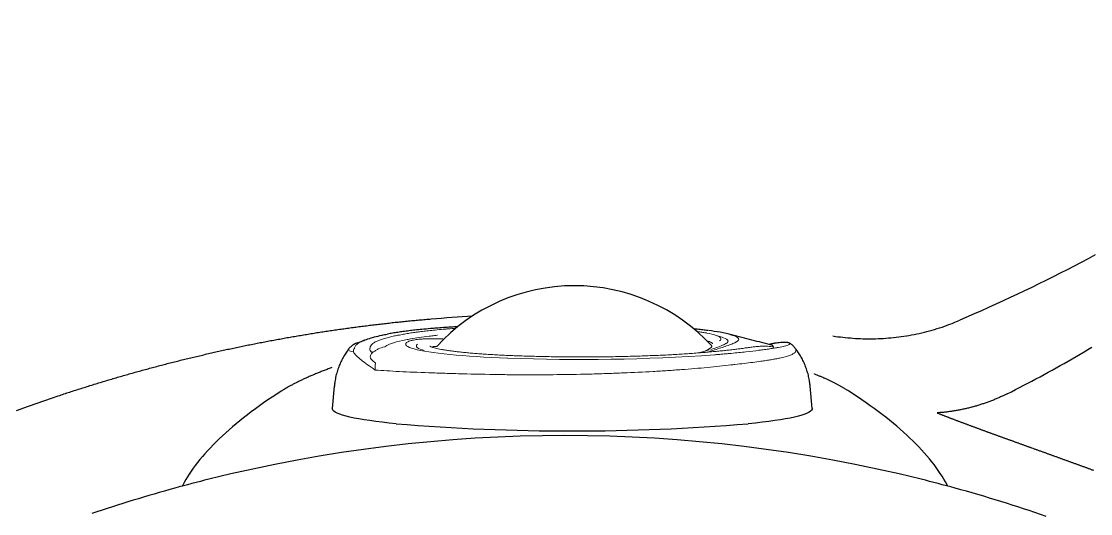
# Model space of a CAD drawing. Extents: x 403 to 503, y 484 to 637.
# Drawn here: x 445.06 to 460.83, y 525.53 to 532.79 of the extents above; entities that cross this region are included whole.
import ezdxf

# ---------------------------------------------------------------- set-up
doc = ezdxf.new("R2010")
doc.units = 0
doc.header["$MEASUREMENT"] = 0
doc.linetypes.add('SLD-Solid', pattern=[0])
doc.layers.add('1', color=4, linetype='Continuous')

# ---------------------------------------------------------------- blocks, each defined once
blk = doc.blocks.new('LL1')
at = {"layer": '1', "color": 3, "linetype": 'SLD-Solid', "lineweight": 15}
for p, q in [((-2.087, 1.509), (-2.088, 1.509)), ((-2.086, 1.509), (-2.088, 1.509)), ((-1.898, 1.5), (-1.901, 1.499)), ((-2.547, 1.415), (-2.55, 1.414)), ((-2.377, 1.332), (-2.37, 1.333)), ((2.208, 1.381), (2.108, 1.413)), ((-0.85, 1.11), (-0.854, 1.11)), ((2.014, 1.208), (2.012, 1.207)), ((2.087, 1.216), (2.043, 1.202))]:
    blk.add_line(p, q, dxfattribs=at)
at = {"layer": '1'}
for p, q in [((3.281, 1.226), (3.282, 1.225)), ((-3.508, 0.659), (-3.537, 0.329)), ((3.537, 0.329), (3.508, 0.659))]:
    blk.add_line(p, q, dxfattribs=at)
at = {"layer": '1', "color": 3, "linetype": 'SLD-Solid', "lineweight": 15, "flags": 128}
for points in [[(-2.638, 1.397), (-2.781, 1.357), (-2.825, 1.343)], [(-0.955, 1.074), (-1.074, 1.079), (-1.19, 1.084), (-1.302, 1.09), (-1.411, 1.097), (-1.516, 1.104), (-1.617, 1.111), (-1.713, 1.119), (-1.804, 1.128), (-1.89, 1.137), (-1.971, 1.146), (-2.046, 1.156), (-2.116, 1.166), (-2.179, 1.176), (-2.236, 1.187), (-2.287, 1.198), (-2.331, 1.209), (-2.369, 1.221), (-2.4, 1.232), (-2.424, 1.244), (-2.442, 1.256), (-2.452, 1.268), (-2.455, 1.28), (-2.452, 1.292), (-2.441, 1.303), (-2.424, 1.315)], [(-2.279, 1.279), (-2.285, 1.275), (-2.295, 1.263), (-2.298, 1.252), (-2.295, 1.24), (-2.284, 1.229), (-2.266, 1.217), (-2.242, 1.206), (-2.21, 1.194), (-2.185, 1.187)], [(2.132, 1.405), (2.151, 1.397), (2.172, 1.386), (2.186, 1.374), (2.193, 1.363), (2.193, 1.352), (2.186, 1.34), (2.172, 1.329)], [(2.267, 1.289), (2.285, 1.3), (2.295, 1.312), (2.298, 1.324), (2.295, 1.335), (2.291, 1.34)], [(2.355, 1.414), (2.369, 1.41), (2.4, 1.398), (2.424, 1.386), (2.442, 1.374), (2.452, 1.363), (2.455, 1.351), (2.452, 1.339), (2.441, 1.327), (2.424, 1.315)]]:
    blk.add_lwpolyline(points, dxfattribs=at)
at = {"layer": '1', "flags": 128}
for points in [[(-2.594, 0.106), (-2.7, 0.117), (-2.801, 0.129), (-2.896, 0.141), (-2.985, 0.153), (-3.068, 0.165), (-3.144, 0.178), (-3.214, 0.191), (-3.278, 0.205), (-3.335, 0.219), (-3.385, 0.233), (-3.428, 0.247), (-3.464, 0.261), (-3.493, 0.275), (-3.514, 0.29), (-3.529, 0.305), (-3.536, 0.319), (-3.537, 0.329)], [(3.537, 0.329), (3.536, 0.319), (3.529, 0.305), (3.514, 0.29), (3.493, 0.275), (3.464, 0.261), (3.428, 0.247), (3.385, 0.233), (3.335, 0.219), (3.278, 0.205), (3.214, 0.191), (3.144, 0.178), (3.068, 0.165), (2.985, 0.153), (2.896, 0.141), (2.801, 0.129), (2.7, 0.117), (2.594, 0.106)]]:
    blk.add_lwpolyline(points, dxfattribs=at)
at = {"layer": '1'}
for centre, radius, start, end in [((0.032, -0.609), 2.751, 42.6119, 137.5666), ((1.781, -0.679), 2.171, 74.6675, 84.0306), ((0, 31.714), 31.714, 265.3086, 274.6914)]:
    blk.add_arc(centre, radius, start, end, dxfattribs=at)
at = {"layer": '1', "color": 3, "linetype": 'SLD-Solid', "lineweight": 15}
for centre, radius, start, end in [((1.823, 0.51), 0.947, 70.9688, 80.1135), ((2.153, 1.168), 0.221, 51.1722, 75.4923), ((-2.939, 1.162), 0.00522, 220.4073, 233.2025), ((0.131, 28.617), 27.564, 267.7529, 274.0859)]:
    blk.add_arc(centre, radius, start, end, dxfattribs=at)
at = {"layer": '1'}
for points, knots in [([(-3.1, 1.323), (-3.098, 1.325), (-3.075, 1.337), (-3.015, 1.358), (-2.92, 1.387), (-2.824, 1.41), (-2.754, 1.423), (-2.728, 1.427)], [0, 0, 0, 0, 0.039559, 0.312816, 0.578406, 0.845517, 1, 1, 1, 1]), ([(-2.089, 1.509), (-2.09, 1.509), (-2.133, 1.505), (-2.211, 1.498), (-2.317, 1.487), (-2.408, 1.477), (-2.493, 1.466), (-2.573, 1.454), (-2.65, 1.442), (-2.698, 1.434), (-2.722, 1.429)], [0, 0, 0, 0, 0.003213, 0.17894, 0.325866, 0.461929, 0.58995, 0.725836, 0.862435, 1, 1, 1, 1]), ([(-1.689, 1.537), (-1.723, 1.535), (-1.794, 1.531), (-1.899, 1.524), (-1.998, 1.516), (-2.059, 1.511), (-2.086, 1.509)], [0.8462861, 0.8462861, 0.8462861, 0.8462861, 0.8835129, 0.924901, 0.9663084, 1, 1, 1, 1]), ([(1.999, 1.481), (1.974, 1.484), (1.925, 1.49), (1.855, 1.498), (1.81, 1.503), (1.793, 1.504)], [0, 0, 0, 0, 0.0912493, 0.182661, 0.2385723, 0.2385723, 0.2385723, 0.2385723]), ([(2.904, 1.276), (2.807, 1.3), (2.61, 1.35), (2.413, 1.4), (2.312, 1.426)], [0, 0, 0, 0, 0.490749, 1, 1, 1, 1]), ([(-3.183, 1.294), (-3.191, 1.29), (-3.209, 1.282), (-3.233, 1.268), (-3.255, 1.252), (-3.274, 1.235), (-3.287, 1.222), (-3.292, 1.214), (-3.292, 1.214)], [0, 0, 0, 0, 0.233319, 0.479451, 0.680045, 0.849318, 0.997047, 1, 1, 1, 1]), ([(3.169, 1.304), (3.16, 1.305), (3.142, 1.306), (3.111, 1.306), (3.074, 1.303), (3.033, 1.299), (2.988, 1.293), (2.945, 1.286), (2.914, 1.28), (2.901, 1.277)], [0, 0, 0, 0, 0.14494, 0.305104, 0.457406, 0.618415, 0.755962, 0.898611, 1, 1, 1, 1]), ([(2.916, 1.272), (2.913, 1.273), (2.909, 1.274), (2.906, 1.275), (2.904, 1.275)], [0, 0, 0, 0, 0.601477, 1, 1, 1, 1]), ([(2.961, 1.25), (2.959, 1.253), (2.953, 1.261), (2.93, 1.268), (2.916, 1.272)], [0, 0, 0, 0, 0.381046, 1, 1, 1, 1]), ([(3.222, 1.285), (3.222, 1.285), (3.217, 1.289), (3.207, 1.294), (3.194, 1.3), (3.182, 1.302), (3.173, 1.304), (3.169, 1.304), (3.168, 1.304)], [0, 0, 0, 0, 0.0088294, 0.2008151, 0.4032662, 0.6326325, 0.914201, 1, 1, 1, 1]), ([(3.282, 1.227), (3.276, 1.234), (3.263, 1.249), (3.243, 1.268), (3.228, 1.279), (3.221, 1.284)], [0, 0, 0, 0, 0.282989, 0.685908, 1, 1, 1, 1]), ([(-3.292, 1.213), (-3.304, 1.197), (-3.331, 1.161), (-3.368, 1.101), (-3.404, 1.035), (-3.435, 0.965), (-3.462, 0.89), (-3.484, 0.812), (-3.5, 0.733), (-3.505, 0.682), (-3.507, 0.659)], [0, 0, 0, 0, 0.101862, 0.227571, 0.353633, 0.479901, 0.606269, 0.746003, 0.884368, 1, 1, 1, 1]), ([(2.963, 1.238), (2.965, 1.24), (2.968, 1.244), (2.963, 1.248), (2.961, 1.25)], [0, 0, 0, 0, 0.56768, 1, 1, 1, 1]), ([(3.507, 0.659), (3.505, 0.681), (3.501, 0.729), (3.486, 0.803), (3.466, 0.879), (3.44, 0.952), (3.41, 1.023), (3.375, 1.09), (3.336, 1.153), (3.305, 1.199), (3.286, 1.222), (3.283, 1.226)], [0, 0, 0, 0, 0.1055938, 0.233073, 0.3592998, 0.4843251, 0.6081842, 0.7308905, 0.8524138, 0.9727021, 1, 1, 1, 1])]:
    blk.add_open_spline(points, degree=3, knots=knots, dxfattribs=at)
at = {"layer": '1', "color": 3, "linetype": 'SLD-Solid', "lineweight": 15}
for points, knots in [([(-1.899, 1.5), (-1.9, 1.499), (-1.941, 1.496), (-2.016, 1.489), (-2.117, 1.479), (-2.205, 1.469), (-2.286, 1.459), (-2.362, 1.448), (-2.437, 1.436), (-2.498, 1.425), (-2.534, 1.418), (-2.546, 1.415)], [0, 0, 0, 0, 0.004649, 0.160997, 0.299134, 0.424825, 0.541799, 0.666151, 0.790441, 0.926024, 1, 1, 1, 1]), ([(-1.717, 1.514), (-1.727, 1.513), (-1.771, 1.51), (-1.832, 1.505), (-1.881, 1.501), (-1.898, 1.5)], [0.92092745, 0.92092745, 0.92092745, 0.92092745, 0.93343728, 0.97689693, 1, 1, 1, 1]), ([(1.977, 1.445), (1.969, 1.446), (1.945, 1.451), (1.898, 1.459), (1.857, 1.465), (1.836, 1.468)], [0, 0, 0, 0, 0.0316535, 0.108157, 0.1810944, 0.1810944, 0.1810944, 0.1810944]), ([(-3.211, 1.218), (-3.211, 1.221), (-3.208, 1.237), (-3.192, 1.263), (-3.157, 1.295), (-3.118, 1.314), (-3.1, 1.323)], [0, 0, 0, 0, 0.091232, 0.407251, 0.723303, 1, 1, 1, 1]), ([(-3.158, 1.305), (-3.159, 1.305), (-3.167, 1.302), (-3.173, 1.299), (-3.178, 1.296)], [0, 0, 0, 0, 0.195463, 1, 1, 1, 1]), ([(-3.13, 1.316), (-3.131, 1.316), (-3.14, 1.313), (-3.146, 1.31), (-3.151, 1.307)], [0, 0, 0, 0, 0.044733, 1, 1, 1, 1]), ([(-3.039, 1.349), (-3.061, 1.341), (-3.092, 1.33), (-3.122, 1.319), (-3.13, 1.316)], [0, 0, 0, 0, 0.716675, 1, 1, 1, 1]), ([(-2.955, 1.276), (-2.956, 1.274), (-2.969, 1.264), (-2.979, 1.243), (-2.981, 1.221), (-2.982, 1.21)], [0, 0, 0, 0, 0.063018, 0.531466, 1, 1, 1, 1]), ([(-2.825, 1.342), (-2.844, 1.336), (-2.884, 1.323), (-2.927, 1.301), (-2.946, 1.284), (-2.955, 1.276)], [0, 0, 0, 0, 0.309596, 0.679773, 1, 1, 1, 1]), ([(-2.765, 1.241), (-2.727, 1.265), (-2.682, 1.285), (-2.578, 1.319), (-2.52, 1.333), (-2.455, 1.344)], [0, 0, 0, 0, 0.5, 0.5, 1, 1, 1, 1]), ([(-2.548, 1.415), (-2.567, 1.412), (-2.598, 1.407), (-2.627, 1.4), (-2.638, 1.397)], [0, 0, 0, 0, 0.611911, 1, 1, 1, 1]), ([(-2.451, 1.344), (-2.43, 1.348), (-2.37, 1.36), (-2.257, 1.378), (-2.136, 1.394), (-2.043, 1.405), (-2.003, 1.409), (-1.987, 1.411), (-1.985, 1.411)], [0, 0, 0, 0, 0.164187, 0.46522, 0.768119, 0.916723, 0.991014, 1, 1, 1, 1]), ([(-2.424, 1.315), (-2.424, 1.315), (-2.424, 1.315), (-2.424, 1.315), (-2.423, 1.315), (-2.423, 1.316), (-2.423, 1.316)], [0, 0, 0, 0, 0.00000021962, 0.00000021962, 0.00000021962, 0.00008066624, 0.00008066624, 0.00008066624, 0.00008066624]), ([(-2.423, 1.316), (-2.421, 1.316), (-2.417, 1.319), (-2.408, 1.323), (-2.396, 1.328), (-2.384, 1.33), (-2.377, 1.332)], [0, 0, 0, 0, 0.133422, 0.400451, 0.667232, 1, 1, 1, 1]), ([(-1.893, 1.356), (-1.912, 1.357), (-1.957, 1.359), (-2.024, 1.361), (-2.093, 1.361), (-2.157, 1.359), (-2.215, 1.356), (-2.27, 1.352), (-2.319, 1.345), (-2.352, 1.34), (-2.368, 1.335), (-2.37, 1.334)], [0.2100458, 0.2100458, 0.2100458, 0.2100458, 0.2819516, 0.3810934, 0.479809, 0.5777621, 0.676925, 0.7767041, 0.8774921, 0.9801081, 1, 1, 1, 1]), ([(2.423, 1.315), (2.421, 1.314), (2.417, 1.311), (2.408, 1.307), (2.384, 1.295), (2.339, 1.276), (2.261, 1.249), (2.172, 1.219), (2.084, 1.191), (2.019, 1.171), (1.99, 1.162)], [0, 0, 0, 0, 0.025032, 0.075132, 0.125185, 0.325727, 0.526319, 0.697449, 0.86858, 1, 1, 1, 1]), ([(2.025, 1.317), (2.035, 1.312), (2.053, 1.302), (2.066, 1.292), (2.068, 1.288), (2.068, 1.287)], [0, 0, 0, 0, 0.454925, 0.912267, 1, 1, 1, 1]), ([(2.087, 1.216), (2.128, 1.231), (2.164, 1.244), (2.209, 1.261), (2.222, 1.267), (2.246, 1.278), (2.256, 1.283), (2.265, 1.288)], [0, 0, 0, 0, 0.5, 0.5, 0.75, 0.75, 1, 1, 1, 1]), ([(3.211, 1.289), (3.21, 1.286), (3.208, 1.283), (3.2, 1.278), (3.195, 1.275), (3.174, 1.266), (3.155, 1.259), (3.105, 1.246), (3.074, 1.239), (3.019, 1.229), (3, 1.225), (2.957, 1.218), (2.935, 1.215), (2.887, 1.207), (2.862, 1.204), (2.809, 1.196), (2.781, 1.193), (2.693, 1.182), (2.63, 1.174), (2.527, 1.163), (2.492, 1.159), (2.419, 1.152), (2.381, 1.148), (2.323, 1.143), (2.303, 1.141), (2.264, 1.137), (2.243, 1.136), (2.212, 1.133), (2.202, 1.132), (2.181, 1.13), (2.171, 1.129), (2.139, 1.126), (2.118, 1.125), (2.097, 1.123)], [0, 0, 0, 0, 0.0625, 0.0625, 0.125, 0.125, 0.25, 0.25, 0.375, 0.375, 0.4375, 0.4375, 0.5, 0.5, 0.5625, 0.5625, 0.625, 0.625, 0.75, 0.75, 0.8125, 0.8125, 0.875, 0.875, 0.90625, 0.90625, 0.9375, 0.9375, 0.953125, 0.953125, 0.96875, 0.96875, 1, 1, 1, 1]), ([(2.424, 1.315), (2.424, 1.315), (2.424, 1.315), (2.424, 1.315), (2.423, 1.315), (2.423, 1.315), (2.423, 1.315)], [0, 0, 0, 0, 0.00000021962, 0.00000021962, 0.00000021962, 0.00008066624, 0.00008066624, 0.00008066624, 0.00008066624]), ([(-3.227, 1.165), (-3.243, 1.168), (-3.275, 1.174), (-3.296, 1.188), (-3.302, 1.201), (-3.294, 1.21), (-3.291, 1.213)], [0, 0, 0, 0, 0.291564, 0.585258, 0.863829, 1, 1, 1, 1]), ([(-3.227, 1.165), (-3.227, 1.175), (-3.226, 1.184), (-3.221, 1.202), (-3.217, 1.21), (-3.211, 1.218)], [0, 0, 0, 0, 0.5, 0.5, 1, 1, 1, 1]), ([(-2.904, 0.899), (-2.946, 0.927), (-2.984, 0.953), (-3.053, 1.002), (-3.084, 1.025), (-3.138, 1.069), (-3.161, 1.089), (-3.2, 1.128), (-3.216, 1.147), (-3.227, 1.165)], [0, 0, 0, 0, 0.25, 0.25, 0.5, 0.5, 0.75, 0.75, 1, 1, 1, 1]), ([(-2.982, 1.21), (-2.983, 1.204), (-2.982, 1.197), (-2.977, 1.185), (-2.975, 1.18), (-2.969, 1.173), (-2.966, 1.171), (-2.96, 1.166), (-2.958, 1.165), (-2.953, 1.162), (-2.951, 1.161), (-2.947, 1.159), (-2.945, 1.159), (-2.943, 1.158)], [0, 0, 0, 0, 0.5, 0.5, 0.75, 0.75, 0.875, 0.875, 0.9375, 0.9375, 0.96875, 0.96875, 1, 1, 1, 1]), ([(-2.928, 1.025), (-2.944, 1.036), (-2.955, 1.048), (-2.971, 1.07), (-2.976, 1.081), (-2.979, 1.114), (-2.966, 1.136), (-2.942, 1.157)], [0, 0, 0, 0, 0.25, 0.25, 0.5, 0.5, 1, 1, 1, 1]), ([(-2.943, 1.158), (-2.929, 1.168), (-2.915, 1.177), (-2.888, 1.193), (-2.874, 1.201), (-2.86, 1.209)], [0, 0, 0, 0, 0.5, 0.5, 1, 1, 1, 1]), ([(-0.854, 1.11), (-0.867, 1.111), (-0.916, 1.113), (-0.998, 1.116), (-1.098, 1.121), (-1.195, 1.127), (-1.289, 1.133), (-1.379, 1.139), (-1.465, 1.146), (-1.547, 1.153), (-1.624, 1.161), (-1.697, 1.169), (-1.764, 1.177), (-1.826, 1.186), (-1.882, 1.194), (-1.933, 1.203), (-1.977, 1.212), (-2.015, 1.221), (-2.046, 1.229), (-2.07, 1.237), (-2.086, 1.243), (-2.095, 1.247), (-2.098, 1.25), (-2.098, 1.249), (-2.098, 1.249)], [0, 0, 0, 0, 0.019606, 0.071239, 0.122859, 0.174455, 0.226022, 0.277552, 0.329037, 0.380465, 0.431821, 0.483084, 0.534227, 0.585208, 0.635973, 0.686439, 0.736483, 0.78592, 0.834463, 0.881673, 0.921821, 0.958695, 0.991825, 1, 1, 1, 1]), ([(-1.998, 1.247), (-2.003, 1.247), (-2.015, 1.247), (-2.036, 1.247), (-2.051, 1.246), (-2.058, 1.243), (-2.058, 1.242), (-2.058, 1.241)], [0.1347073, 0.1347073, 0.1347073, 0.1347073, 0.2420253, 0.3978165, 0.7096192, 0.8653989, 1, 1, 1, 1]), ([(1.884, 1.153), (1.871, 1.152), (1.828, 1.148), (1.75, 1.142), (1.649, 1.135), (1.544, 1.129), (1.435, 1.123), (1.324, 1.117), (1.209, 1.113), (1.093, 1.108), (0.973, 1.104), (0.852, 1.101), (0.729, 1.098), (0.605, 1.095), (0.479, 1.094), (0.353, 1.093), (0.226, 1.092), (0.099, 1.092), (-0.028, 1.092), (-0.154, 1.093), (-0.28, 1.095), (-0.404, 1.097), (-0.528, 1.1), (-0.649, 1.103), (-0.757, 1.107), (-0.823, 1.109), (-0.851, 1.11)], [0, 0, 0, 0, 0.016754, 0.059939, 0.103152, 0.146396, 0.189663, 0.232951, 0.276255, 0.319572, 0.362901, 0.406238, 0.449583, 0.492934, 0.536289, 0.579648, 0.623009, 0.666372, 0.709735, 0.753097, 0.796457, 0.839815, 0.883168, 0.926517, 0.969859, 1, 1, 1, 1]), ([(2.019, 1.195), (1.998, 1.189), (1.954, 1.177), (1.899, 1.162), (1.865, 1.153), (1.857, 1.151)], [0, 0, 0, 0, 0.420035, 0.861358, 1, 1, 1, 1]), ([(2.517, 1.218), (2.5, 1.216), (2.46, 1.211), (2.392, 1.202), (2.319, 1.194), (2.242, 1.186), (2.163, 1.178), (2.076, 1.17), (1.983, 1.161), (1.917, 1.156), (1.884, 1.153)], [0, 0, 0, 0, 0.107775, 0.240468, 0.373451, 0.489034, 0.611568, 0.734167, 0.868208, 1, 1, 1, 1]), ([(2.012, 1.207), (2.01, 1.205), (2, 1.198), (1.983, 1.188), (1.967, 1.181), (1.963, 1.179)], [0, 0, 0, 0, 0.219906, 0.76642, 1, 1, 1, 1]), ([(2.06, 1.248), (2.06, 1.248), (2.061, 1.249), (2.059, 1.245), (2.052, 1.238), (2.041, 1.227), (2.028, 1.217), (2.017, 1.21), (2.013, 1.208)], [0, 0, 0, 0, 0.025529, 0.239608, 0.451477, 0.675532, 0.892018, 1, 1, 1, 1]), ([(2.097, 1.123), (2.096, 1.123), (2.096, 1.123), (2.096, 1.123), (2.095, 1.123), (2.095, 1.123), (2.095, 1.123)], [0, 0, 0, 0, 0.00001552588, 0.00001552588, 0.00001552588, 0.00004717277, 0.00004717277, 0.00004717277, 0.00004717277]), ([(3.282, 1.225), (3.286, 1.22), (3.299, 1.205), (3.3, 1.182), (3.287, 1.157), (3.256, 1.135), (3.207, 1.113), (3.142, 1.093), (3.071, 1.077), (3, 1.063), (2.933, 1.051), (2.859, 1.039), (2.77, 1.026), (2.662, 1.012), (2.535, 0.996), (2.425, 0.983), (2.357, 0.976), (2.338, 0.973)], [0, 0, 0, 0, 0.044464, 0.12554, 0.206619, 0.289647, 0.372681, 0.453585, 0.534907, 0.58848, 0.642053, 0.696075, 0.750099, 0.823133, 0.89643, 0.969462, 1, 1, 1, 1]), ([(2.974, 1.234), (2.971, 1.235), (2.956, 1.24), (2.925, 1.245), (2.88, 1.25), (2.829, 1.251), (2.774, 1.249), (2.714, 1.244), (2.651, 1.237), (2.586, 1.229), (2.54, 1.222), (2.519, 1.218)], [0, 0, 0, 0, 0.030377, 0.146232, 0.280243, 0.41083, 0.535936, 0.65853, 0.77994, 0.898647, 1, 1, 1, 1]), ([(-2.9, 0.992), (-2.9, 0.993), (-2.9, 0.995), (-2.901, 0.998), (-2.902, 1), (-2.904, 1.005), (-2.907, 1.007), (-2.915, 1.016), (-2.921, 1.021), (-2.928, 1.025)], [0, 0, 0, 0, 0.125, 0.125, 0.25, 0.25, 0.5, 0.5, 1, 1, 1, 1]), ([(-2.9, 0.992), (-2.902, 0.984), (-2.905, 0.973), (-2.907, 0.949), (-2.907, 0.94), (-2.907, 0.926), (-2.906, 0.921), (-2.905, 0.91), (-2.905, 0.905), (-2.904, 0.899)], [0, 0, 0, 0, 0.5, 0.5, 0.75, 0.75, 0.875, 0.875, 1, 1, 1, 1]), ([(2.338, 0.973), (2.283, 0.967), (2.227, 0.96), (2.112, 0.948), (2.052, 0.942), (1.87, 0.925), (1.743, 0.914), (1.543, 0.9), (1.475, 0.895), (1.37, 0.888), (1.335, 0.886), (1.264, 0.882), (1.228, 0.879), (1.048, 0.869), (0.902, 0.862), (0.677, 0.853), (0.601, 0.85), (0.487, 0.846), (0.448, 0.845), (0.371, 0.842), (0.333, 0.841), (0.141, 0.836), (-0.012, 0.833), (-0.319, 0.829), (-0.472, 0.828), (-0.701, 0.828), (-0.777, 0.828), (-0.928, 0.83), (-1.002, 0.83), (-1.076, 0.832)], [0, 0, 0, 0, 0.0625, 0.0625, 0.125, 0.125, 0.25, 0.25, 0.3125, 0.3125, 0.34375, 0.34375, 0.375, 0.375, 0.5, 0.5, 0.5625, 0.5625, 0.59375, 0.59375, 0.625, 0.625, 0.75, 0.75, 0.875, 0.875, 0.9375, 0.9375, 1, 1, 1, 1]), ([(-1.076, 0.832), (-1.265, 0.835), (-1.446, 0.839), (-1.706, 0.845), (-1.791, 0.848), (-1.916, 0.851), (-1.957, 0.853), (-2.037, 0.855), (-2.077, 0.857), (-2.27, 0.864), (-2.414, 0.87), (-2.612, 0.88), (-2.675, 0.884), (-2.794, 0.891), (-2.851, 0.895), (-2.904, 0.899)], [0, 0, 0, 0, 0.25, 0.25, 0.375, 0.375, 0.4375, 0.4375, 0.5, 0.5, 0.75, 0.75, 0.875, 0.875, 1, 1, 1, 1])]:
    blk.add_open_spline(points, degree=3, knots=knots, dxfattribs=at)
for points in [[(1.979, 1.334), (1.996, 1.328), (2.011, 1.323), (2.025, 1.317)], [(-2.86, 1.209), (-2.833, 1.223), (-2.802, 1.233), (-2.769, 1.24)], [(-2.769, 1.24), (-2.768, 1.24), (-2.766, 1.241), (-2.765, 1.241)]]:
    blk.add_open_spline(points, degree=3, dxfattribs=at)
blk = doc.blocks.new('GRANDEE')
at = {"layer": '1', "color": 2, "linetype": 'Continuous'}
for points in [[(57.873, 28.687), (57.77, 28.632), (57.667, 28.578), (57.563, 28.524), (57.459, 28.47), (57.355, 28.417), (57.251, 28.365), (57.146, 28.312), (57.042, 28.261), (56.937, 28.209), (56.832, 28.159), (56.726, 28.108), (56.621, 28.058), (56.515, 28.009), (56.409, 27.96), (56.302, 27.912), (56.196, 27.864), (56.089, 27.817), (55.875, 27.725)], [(54.006, 27.493), (54.042, 27.487), (54.079, 27.482), (54.116, 27.478), (54.152, 27.473), (54.189, 27.469), (54.226, 27.466), (54.263, 27.463), (54.3, 27.46), (54.337, 27.457), (54.374, 27.455), (54.411, 27.454), (54.449, 27.453), (54.486, 27.452), (54.523, 27.451), (54.561, 27.451), (54.598, 27.452), (54.636, 27.452), (54.674, 27.454), (54.711, 27.455), (54.749, 27.457), (54.787, 27.46), (54.824, 27.463), (54.862, 27.466), (54.9, 27.47), (54.938, 27.474), (54.976, 27.478), (55.014, 27.484), (55.051, 27.489), (55.089, 27.495), (55.127, 27.501), (55.165, 27.508), (55.203, 27.515), (55.241, 27.523), (55.278, 27.531), (55.316, 27.54), (55.354, 27.549), (55.392, 27.558), (55.429, 27.568), (55.467, 27.579), (55.504, 27.59), (55.542, 27.601), (55.579, 27.613), (55.617, 27.625), (55.654, 27.638), (55.691, 27.651), (55.728, 27.665), (55.765, 27.679), (55.802, 27.694), (55.875, 27.725)], [(41.97, 26.393), (42.147, 26.457), (42.501, 26.581)]]:
    blk.add_lwpolyline(points, dxfattribs=at)
at = {"layer": '1', "color": 3, "linetype": 'Continuous'}
for points in [[(56.577, 26.641), (56.638, 26.671), (56.699, 26.702), (56.759, 26.733), (56.82, 26.765), (56.88, 26.796), (56.94, 26.828), (57, 26.86), (57.06, 26.892), (57.12, 26.924), (57.179, 26.957), (57.239, 26.99), (57.298, 27.023), (57.357, 27.056), (57.416, 27.089), (57.475, 27.123), (57.533, 27.157), (57.592, 27.19), (57.65, 27.225), (57.708, 27.259), (57.766, 27.294), (57.824, 27.328)], [(45.873, 26.678), (45.806, 26.635), (45.741, 26.592), (45.676, 26.549), (45.613, 26.505), (45.552, 26.462), (45.491, 26.418), (45.432, 26.374), (45.374, 26.33), (45.318, 26.286), (45.262, 26.242), (45.209, 26.198), (45.156, 26.154), (45.105, 26.11), (45.055, 26.065), (45.007, 26.021), (44.96, 25.977), (44.915, 25.933), (44.871, 25.889), (44.828, 25.845), (44.787, 25.801), (44.748, 25.757), (44.71, 25.714), (44.674, 25.67), (44.639, 25.627), (44.606, 25.584), (44.574, 25.541), (44.544, 25.499), (44.516, 25.457), (44.49, 25.415), (44.465, 25.374), (44.441, 25.332), (44.42, 25.292), (44.413, 25.278)], [(55.699, 25.278), (55.689, 25.299), (55.666, 25.34), (55.642, 25.382), (55.616, 25.425), (55.589, 25.467), (55.56, 25.51), (55.529, 25.553), (55.497, 25.596), (55.463, 25.639), (55.428, 25.683), (55.391, 25.726), (55.353, 25.77), (55.314, 25.813), (55.272, 25.857), (55.23, 25.901), (55.186, 25.944), (55.141, 25.988), (55.094, 26.032), (55.046, 26.075), (54.997, 26.119), (54.946, 26.162), (54.894, 26.206), (54.841, 26.249), (54.787, 26.293), (54.731, 26.336), (54.674, 26.379), (54.616, 26.422), (54.557, 26.464), (54.496, 26.507), (54.434, 26.55), (54.37, 26.593), (54.239, 26.678)]]:
    blk.add_lwpolyline(points, dxfattribs=at)
at = {"layer": '1', "color": 2, "linetype": 'Continuous'}
for points in [[(42.501, 26.581), (42.586, 26.61, -0.000946), (42.67, 26.638, -0.000946), (42.755, 26.666, -0.000946), (42.84, 26.693, -0.000945), (42.925, 26.72, -0.000945), (43.01, 26.747, -0.000945), (43.096, 26.774, -0.000945), (43.181, 26.8, -0.000945), (43.267, 26.826, -0.000945), (43.352, 26.852, -0.000944), (43.438, 26.877, -0.000944), (43.524, 26.902, -0.000944), (43.61, 26.927, -0.000944), (43.696, 26.951, -0.000944), (43.782, 26.975, -0.000944), (43.868, 26.999, -0.000944), (43.954, 27.022, -0.000944), (44.04, 27.045, -0.000944), (44.127, 27.068, -0.000944), (44.213, 27.09, -0.000944), (44.3, 27.112, -0.000944), (44.387, 27.134, -0.000944), (44.473, 27.155, -0.000945), (44.56, 27.176, -0.000945), (44.647, 27.197, -0.000945), (44.734, 27.217, -0.000945), (44.821, 27.238, -0.000945), (44.908, 27.257, -0.000945), (44.996, 27.277, -0.000945), (45.083, 27.296, -0.000946), (45.17, 27.314, -0.000946), (45.258, 27.333, -0.000946), (45.345, 27.351, -0.000946), (45.433, 27.369, -0.000945), (45.52, 27.386, -0.000945), (45.608, 27.403, -0.000945), (45.696, 27.42, -0.000945), (45.784, 27.436, -0.000945), (45.872, 27.452, -0.000945), (45.96, 27.468, -0.000945), (46.048, 27.483, -0.000944), (46.136, 27.498, -0.000944), (46.224, 27.513, -0.000944), (46.312, 27.528, -0.000944), (46.4, 27.542, -0.000944), (46.488, 27.555, -0.000944), (46.577, 27.569, -0.000944), (46.665, 27.582, -0.000944), (46.754, 27.594, -0.000944), (46.842, 27.607, -0.000944), (46.931, 27.619, -0.000944), (47.019, 27.631, -0.000944), (47.108, 27.642, -0.000944), (47.197, 27.653, -0.000944), (47.285, 27.664, -0.000944), (47.374, 27.674, -0.000945), (47.463, 27.684, -0.000945), (47.552, 27.694, -0.000945), (47.64, 27.703, -0.000945), (47.729, 27.712, -0.000945), (47.818, 27.721, -0.000945), (47.907, 27.729, -0.000945), (47.996, 27.737, -0.000946), (48.085, 27.745, -0.006475), (48.694, 27.788, -0.000945)], [(55.543, 26.359, 0.000108), (55.549, 26.356, 0.000289), (55.566, 26.35, 0.000282), (55.582, 26.343, 0.000274), (55.598, 26.337, 0.000267), (55.615, 26.33, 0.00026), (55.631, 26.324, 0.000253), (55.648, 26.317, 0.000246), (55.665, 26.311, 0.00024), (55.682, 26.304, 0.000233), (55.699, 26.298, 0.000227), (55.716, 26.291, 0.000221), (55.733, 26.285, 0.000215), (55.75, 26.278, 0.000208), (55.767, 26.272, 0.000203), (55.784, 26.265, 0.000196), (55.802, 26.258, 0.000191), (55.819, 26.252, 0.000185), (55.836, 26.245, 0.00018), (55.854, 26.238, 0.000174), (55.872, 26.232, 0.000169), (55.889, 26.225, 0.000164), (55.907, 26.218, 0.000159), (55.925, 26.212, 0.000155), (55.943, 26.205, 0.00015), (55.96, 26.198, 0.000146), (55.978, 26.192, 0.000141), (55.996, 26.185, 0.000137), (56.014, 26.178, 0.000133), (56.033, 26.171, 0.000128), (56.051, 26.165, 0.000125), (56.069, 26.158, 0.00012), (56.087, 26.151, 0.000116), (56.106, 26.144, 0.000112), (56.124, 26.138, 0.000108), (56.143, 26.131, 0.000104), (56.161, 26.124, 0.000101), (56.18, 26.117, 0.000096), (56.198, 26.11, 0.000093), (56.217, 26.103, 0.000089), (56.236, 26.097, 0.000086), (56.254, 26.09, 0.000083), (56.273, 26.083, 0.000081), (56.292, 26.076, 0.000077), (56.311, 26.069, 0.000075), (56.33, 26.062, 0.000072), (56.349, 26.055, 0.000069), (56.368, 26.048, 0.000066), (56.387, 26.041, 0.000063), (56.406, 26.035, 0.000061), (56.425, 26.028, 0.000058), (56.444, 26.021, 0.000055), (56.463, 26.014, 0.000053), (56.482, 26.007, 0.00005), (56.502, 26, 0.000047), (56.521, 25.993, 0.000045), (56.54, 25.986, 0.000042), (56.56, 25.979, 0.000039), (56.579, 25.972, 0.000037), (56.599, 25.965, 0.000034), (56.618, 25.958, 0.000032), (56.638, 25.951, 0.000029), (56.657, 25.944, 0.000027), (56.677, 25.936, 0.000025), (56.696, 25.929, 0.000023), (56.716, 25.922, 0.000021), (56.736, 25.915, 0.000019), (56.755, 25.908, 0.000017), (56.775, 25.901, 0.000015), (56.795, 25.894, 0.000013), (56.815, 25.887, 0.000011), (56.834, 25.88, 0.000009), (56.854, 25.873, 0.000008), (56.874, 25.865, 0.000006), (56.894, 25.858, 0.000004), (56.914, 25.851, 0.000002), (56.934, 25.844, 0), (56.954, 25.837, -0.000002), (56.974, 25.829, -0.000004), (56.994, 25.822, -0.000006), (57.014, 25.815, -0.000007), (57.034, 25.808, -0.000009), (57.054, 25.801, -0.000011), (57.074, 25.793, -0.000012), (57.094, 25.786, -0.000013), (57.114, 25.779, -0.000015), (57.134, 25.772, -0.000016), (57.154, 25.764, -0.000018), (57.174, 25.757, -0.000019), (57.195, 25.75, -0.00002), (57.215, 25.743, -0.000021), (57.235, 25.735, -0.000023), (57.255, 25.728, -0.000024), (57.275, 25.721, -0.000025), (57.296, 25.713, -0.000027), (57.316, 25.706, -0.000028), (57.336, 25.699, -0.000029), (57.356, 25.691, -0.000031), (57.377, 25.684, -0.000032), (57.397, 25.677, -0.000033), (57.417, 25.669, -0.000034), (57.438, 25.662, -0.000036), (57.458, 25.655, -0.000037), (57.478, 25.647, -0.000038), (57.499, 25.64, -0.00004), (57.519, 25.632, -0.000041), (57.539, 25.625, -0.000042), (57.56, 25.618, -0.000043), (57.58, 25.61, -0.000043), (57.601, 25.603, -0.000044), (57.621, 25.595, -0.000045), (57.641, 25.588, -0.000046), (57.662, 25.581, -0.000047), (57.682, 25.573, -0.000048), (57.703, 25.566, -0.000049), (57.723, 25.558, -0.00005), (57.743, 25.551, -0.000051), (57.764, 25.543, -0.000052), (57.784, 25.536, -0.000053), (57.805, 25.528, -0.000054), (57.825, 25.521, -0.000055), (57.846, 25.513, -0.000056)], [(58.598, 25.234, -0.000002), (58.618, 25.227, -0.000002), (58.638, 25.219, -0.000002), (58.659, 25.212, -0.000002), (58.679, 25.204, -0.000001), (58.699, 25.197, 0), (58.719, 25.189, 0), (58.739, 25.182, 0.000001), (58.759, 25.174, 0.000002)]]:
    blk.add_lwpolyline(points, format="xyb", dxfattribs=at)
at = {"layer": '1', "color": 3, "linetype": 'Continuous'}
for points in [[(46.621, 27.027, 0.001165), (46.594, 27.017, 0.001318), (46.564, 27.006, 0.001336), (46.534, 26.994, 0.001353), (46.505, 26.983, 0.001373), (46.476, 26.972, 0.001392), (46.447, 26.961, 0.001413), (46.419, 26.95, 0.001432), (46.392, 26.938, 0.001455), (46.364, 26.927, 0.001479), (46.337, 26.916, 0.001507), (46.311, 26.904, 0.001534), (46.285, 26.893, 0.001564), (46.259, 26.882, 0.001593), (46.234, 26.87, 0.001628), (46.209, 26.859, 0.001664), (46.185, 26.848, 0.001698), (46.161, 26.836, 0.001724), (46.138, 26.825, 0.00178), (46.115, 26.814, 0.001857), (46.092, 26.802, 0.001853), (46.07, 26.791, 0.001774), (46.048, 26.78, 0.002003), (46.027, 26.768, 0.00245), (46.006, 26.757, 0.001932), (45.986, 26.746, 0.000697), (45.968, 26.736, 0.002797), (45.946, 26.723, 0.005104), (45.914, 26.704, 0.002654), (45.873, 26.678, 0.001451)], [(54.239, 26.678), (54.224, 26.688, 0.002248), (54.208, 26.698, 0.00218), (54.192, 26.707, 0.002114), (54.176, 26.717, 0.002055), (54.159, 26.727, 0.001996), (54.142, 26.737, 0.001943), (54.125, 26.746, 0.001889), (54.107, 26.756, 0.001841), (54.089, 26.766, 0.001793), (54.071, 26.776, 0.00175), (54.052, 26.786, 0.001707), (54.033, 26.795, 0.001668), (54.014, 26.805, 0.001629), (53.995, 26.815, 0.001593), (53.975, 26.825, 0.001558), (53.955, 26.834, 0.001526), (53.935, 26.844, 0.001493), (53.914, 26.854, 0.001465), (53.893, 26.864, 0.001435), (53.872, 26.873, 0.001409), (53.85, 26.883, 0.001382), (53.828, 26.893, 0.001358), (53.806, 26.902, 0.001334), (53.784, 26.912, 0.001312), (53.761, 26.921, 0.00129), (53.738, 26.931, 0.00022), (53.734, 26.933, 0.001249)], [(56.577, 26.641), (56.527, 26.616, -0.005132), (56.476, 26.593, -0.005091), (56.424, 26.57, -0.00508), (56.371, 26.548, -0.005119), (56.318, 26.528, -0.00514), (56.265, 26.508, -0.005153), (56.211, 26.49, -0.005163), (56.157, 26.472, -0.00518), (56.102, 26.456, -0.005192), (56.047, 26.441, -0.005206), (55.991, 26.427, -0.005214), (55.935, 26.414, -0.005223), (55.879, 26.403, -0.005235), (55.823, 26.392, -0.005253), (55.766, 26.383, -0.005247), (55.71, 26.375, -0.005222), (55.653, 26.368, -0.005271), (55.596, 26.363, -0.004957), (55.543, 26.359, -0.005235)]]:
    blk.add_lwpolyline(points, format="xyb", dxfattribs=at)
for start, end in [(76.0114, 103.9886), (103.9886, 105.3521), (74.6479, 76.0114), (105.3521, 108.7355), (70.9375, 74.6479)]:
    blk.add_arc((50.056, 4.305), 21.719, start, end, dxfattribs=at)
at = {"layer": '1', "color": 1}
blk.add_blockref('LL1', (50.163, 26.092), dxfattribs=at)

msp = doc.modelspace()

# ---------------------------------------------------------------- block references
at = {"layer": '1'}
msp.add_blockref('GRANDEE', (403.021, 500.653), dxfattribs=at)

doc.saveas('drawing.dxf')
